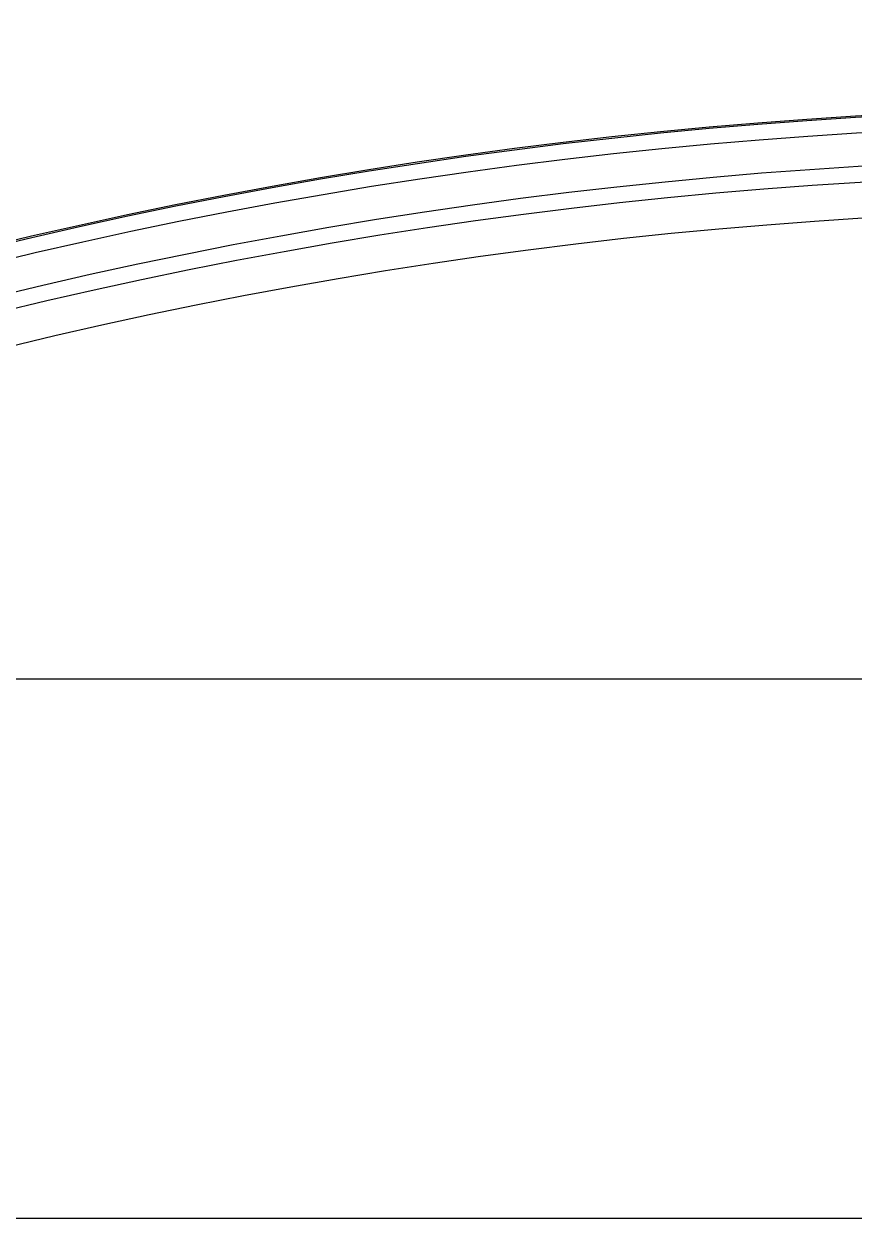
# Model space of a CAD drawing. Header units: millimetres. Extents: x 2698011 to 2856548, y 1019778 to 1210064.
# Drawn here: x 2782807.7 to 2782934.8, y 1123923.3 to 1124106.1 of the extents above; entities that cross this region are included whole.
import ezdxf

# ---------------------------------------------------------------- set-up
doc = ezdxf.new("R2010")
doc.units = ezdxf.units.MM
doc.layers.add('Bloques borde', color=9, linetype='Continuous')
doc.layers.add('Y_ CAJAS', color=9, linetype='Continuous')

# ---------------------------------------------------------------- blocks, each defined once
blk = doc.blocks.new('CO ALURA_  2500 tras 1120 CE ESQ - Inc')
at = {"layer": 'Bloques borde', "linetype": 'Continuous'}
blk.add_line((0.00643, 0.04), (0.48656, 0.04), dxfattribs=at)
blk.add_line((0.00643, 0.04), (0.48656, 0.04), dxfattribs=at)
at = {"layer": 'Bloques borde'}
blk.add_line((0.4553, -0.04249), (0.03769, -0.04249), dxfattribs=at)
blk.add_line((0.4553, -0.04249), (0.03769, -0.04249), dxfattribs=at)
at = {"layer": 'Bloques borde', "linetype": 'Continuous'}
for radius, end in [(0.73585, 288.34652), (0.73585, 288.34652), (0.74135, 288.34652), (0.74135, 288.34652), (0.7438, 288.31388), (0.7438, 288.31388), (0.74891, 288.31924), (0.74891, 288.31924), (0.75152, 288.3254), (0.75152, 288.3254), (0.7513, 288.32405), (0.7513, 288.32405)]:
    blk.add_arc((0.24649, 0.62145), radius, 251.65348, end, dxfattribs=at)

msp = doc.modelspace()

# ---------------------------------------------------------------- block references
at = {"layer": 'Y_ CAJAS', "xscale": -1000, "yscale": 1000, "zscale": 1000, "rotation": 179.9977225467084}
msp.add_blockref('CO ALURA_  2500 tras 1120 CE ESQ - Inc', (2782733.523, 1123963.273, -0.388), dxfattribs=at)

doc.saveas('drawing.dxf')
